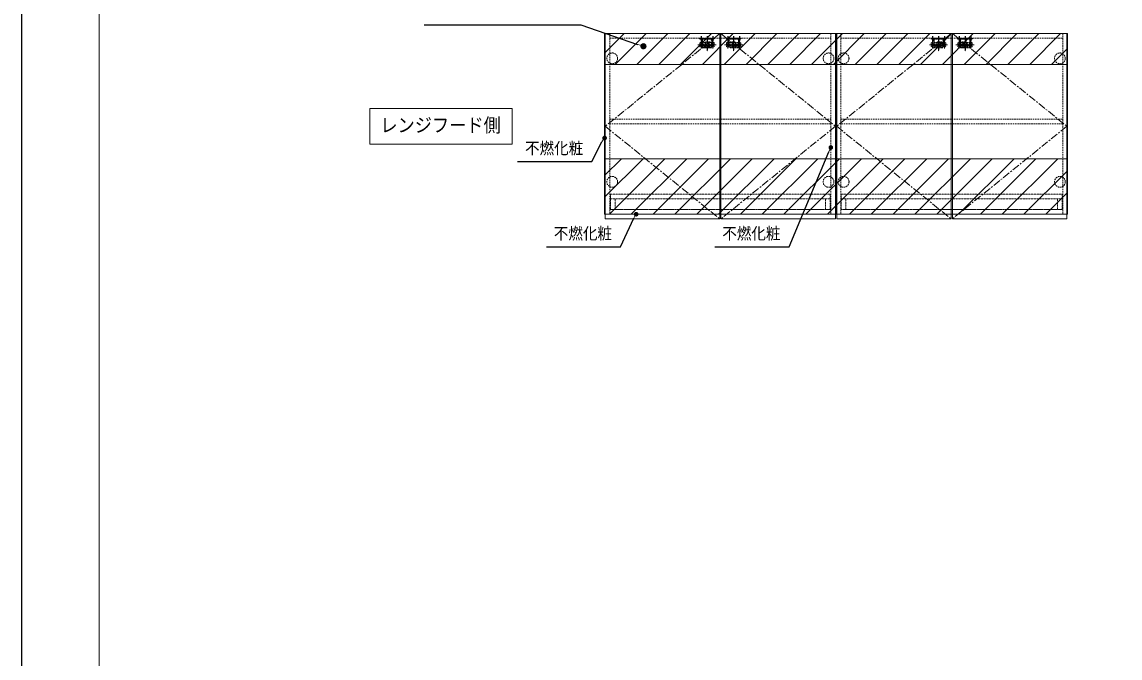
# Model space of a CAD drawing. Units: millimetres, scale not verified. Extents: x -6948 to 6948, y -3754 to 3754.
# Drawn here: x -6864 to -3306, y -1694 to 367 of the extents above; entities that cross this region are included whole.
import ezdxf
from ezdxf.enums import TextEntityAlignment as Align

# ---------------------------------------------------------------- set-up
doc = ezdxf.new("R2010")
doc.units = ezdxf.units.MM
doc.header["$LTSCALE"] = 20
for name, pattern in [('USER1', [0.26, 0.01, -0.25]), ('USER2', [0.375, 0.25, -0.125]), ('USER3', [2, 1.25, -0.25, 0.25, -0.25])]:
    doc.linetypes.add(name, pattern=pattern)
for name, color, linetype, lineweight in [('0-0_0', 30, 'Continuous', 13), ('0-1_細線ﾚｲﾔｰ', 91, 'Continuous', 9), ('0-2_図面枠', 3, 'USER1', 15), ('0-5_1', 30, 'Continuous', 13), ('0-6_本体', 6, 'USER2', 25), ('0-7_寸法ﾚｲﾔｰ', 30, 'Continuous', 13), ('0-8_DEFPOINTS', 7, 'Continuous', 25)]:
    doc.layers.add(name, color=color, linetype=linetype, lineweight=lineweight)
doc.styles.add('ＭＳ ゴシック', font='')
doc.styles.get('ＭＳ ゴシック').set_extended_font_data('MS Gothic')

# ---------------------------------------------------------------- blocks, each defined once
blk = doc.blocks.new('A$C6C503A1C')
at = {"layer": '0-5_1', "color": 1, "linetype": 'USER3'}
for p, q in [((593.1, 857.4), (593.1, 0)), ((0, 428.7), (1186.2, 428.7)), ((213.1, 674.8), (213.1, 182.6)), ((973.1, 674.8), (973.1, 182.6))]:
    blk.add_line(p, q, dxfattribs=at)
at = {"layer": '0-5_1', "color": 1, "linetype": 'USER2'}
for p, q in [((123.1, 528.7), (123.1, 328.7)), ((163.1, 568.7), (1023.1, 568.7)), ((163.1, 288.7), (1023.1, 288.7)), ((333.1, 568.7), (333.1, 288.7)), ((413.1, 568.7), (413.1, 288.7)), ((413.1, 358.7), (773.1, 358.7)), ((773.1, 568.7), (773.1, 288.7)), ((853.1, 568.7), (853.1, 288.7)), ((1063.1, 528.7), (1063.1, 328.7))]:
    blk.add_line(p, q, dxfattribs=at)
at = {"layer": '0-5_1', "color": 1}
for p, q in [((176.1, 398.7), (176.1, 458.7)), ((250.1, 458.7), (250.1, 398.7)), ((936.1, 458.7), (936.1, 398.7)), ((1010.1, 398.7), (1010.1, 458.7))]:
    blk.add_line(p, q, dxfattribs=at)
at = {"layer": '0-5_1', "color": 1, "linetype": 'USER2'}
for centre, start, end in [((163.1, 528.7), 90, 180), ((163.1, 328.7), 180, 270), ((1023.1, 528.7), 0, 90), ((1023.1, 328.7), 270, 0)]:
    blk.add_arc(centre, 40, start, end, dxfattribs=at)
at = {"layer": '0-5_1', "color": 1}
for centre, start, end in [((213.1, 458.7), 0, 180), ((213.1, 398.7), 180, 0), ((973.1, 458.7), 0, 180), ((973.1, 398.7), 180, 0)]:
    blk.add_arc(centre, 37, start, end, dxfattribs=at)
blk = doc.blocks.new('A$C3CB362AA')
at = {"layer": '0-6_本体', "linetype": 'USER3'}
for p, q in [((420, 4584), (420, 2900)), ((2320, 4584), (2320, 0)), ((4220, 4584), (4220, 2900))]:
    blk.add_line(p, q, dxfattribs=at)
at = {"layer": '0-6_本体'}
for p, q in [((770, 3857), (770, 1037)), ((3870, 3857), (3870, 1037)), ((770, 1637), (3870, 1637)), ((970, 837), (3670, 837)), ((1820, 2687), (2820, 2687)), ((1820, 2687), (1820, 837)), ((1820, 1887), (2820, 1887)), ((2820, 2687), (2820, 837))]:
    blk.add_line(p, q, dxfattribs=at)
blk.add_lwpolyline([(0, 3857), (4640, 3857), (4640, 3557), (0, 3557)], close=True, dxfattribs=at)
for centre, start, end in [((970, 1037), 180, 270), ((3670, 1037), 270, 0)]:
    blk.add_arc(centre, 200, start, end, dxfattribs=at)
blk = doc.blocks.new('A$C0D9D3555')
at = {"layer": '0-5_1', "xscale": -1}
blk.add_blockref('A$C6C503A1C', (1186.2, 0), dxfattribs=at)
at = {"layer": '0-5_1', "xscale": 0.2, "yscale": 0.2}
blk.add_blockref('A$C3CB362AA', (129.1, 73.3), dxfattribs=at)
blk = doc.blocks.new('A$C5FD096E4')
at = {"layer": '0-1_細線ﾚｲﾔｰ', "linetype": 'USER2'}
for p, q in [((14240, 1000), (0, 1000)), ((0, 1000), (0, 0)), ((14240, 0), (14240, 1000)), ((14240, 700), (0, 700)), ((0, 0), (14240, 0)), ((300, 700), (300, 0)), ((13940, 700), (13940, 0))]:
    blk.add_line(p, q, dxfattribs=at)
blk = doc.blocks.new('A$C5FD0970C')
at = {"layer": '0-1_細線ﾚｲﾔｰ', "linetype": 'USER2'}
for p, q in [((14320, 1000), (0, 1000)), ((0, 1000), (0, 0)), ((14320, 0), (14320, 1000)), ((14320, 700), (0, 700)), ((0, 0), (14320, 0)), ((300, 700), (300, 0)), ((14020, 700), (14020, 0))]:
    blk.add_line(p, q, dxfattribs=at)
blk = doc.blocks.new('_DOT')
at = {"layer": '0-0_0'}
blk.add_line((-10, 0), (-20, 0), dxfattribs=at)
for points in [[(0, 0), (-10, 0), (-9.92, 1.25)], [(0, 0), (-9.92, -1.25), (-10, 0)], [(0, 0), (-9.92, 1.25), (-9.69, 2.49)], [(0, 0), (-9.69, -2.49), (-9.92, -1.25)], [(0, 0), (-9.69, 2.49), (-9.3, 3.68)], [(0, 0), (-9.3, -3.68), (-9.69, -2.49)], [(0, 0), (-9.3, 3.68), (-8.76, 4.82)], [(0, 0), (-8.76, -4.82), (-9.3, -3.68)], [(0, 0), (-8.76, 4.82), (-8.09, 5.88)], [(0, 0), (-8.09, -5.88), (-8.76, -4.82)], [(0, 0), (-8.09, 5.88), (-7.29, 6.85)], [(0, 0), (-7.29, -6.85), (-8.09, -5.88)], [(0, 0), (-7.29, 6.85), (-6.37, 7.71)], [(0, 0), (-6.37, -7.71), (-7.29, -6.85)], [(0, 0), (-6.37, 7.71), (-5.36, 8.44)], [(0, 0), (-5.36, -8.44), (-6.37, -7.71)], [(0, 0), (-5.36, 8.44), (-4.26, 9.05)], [(0, 0), (-4.26, -9.05), (-5.36, -8.44)], [(0, 0), (-4.26, 9.05), (-3.09, 9.51)], [(0, 0), (-3.09, -9.51), (-4.26, -9.05)], [(0, 0), (-3.09, 9.51), (-1.87, 9.82)], [(0, 0), (-1.87, -9.82), (-3.09, -9.51)], [(0, 0), (-1.87, 9.82), (-0.63, 9.98)], [(0, 0), (-0.63, -9.98), (-1.87, -9.82)], [(0, 0), (-0.63, 9.98), (0.63, 9.98)], [(0, 0), (0.63, -9.98), (-0.63, -9.98)], [(0, 0), (0.63, 9.98), (1.87, 9.82)], [(0, 0), (1.87, 9.82), (3.09, 9.51)], [(0, 0), (3.09, 9.51), (4.26, 9.05)], [(0, 0), (4.26, 9.05), (5.36, 8.44)], [(0, 0), (5.36, 8.44), (6.37, 7.71)], [(0, 0), (6.37, 7.71), (7.29, 6.85)], [(0, 0), (7.29, 6.85), (8.09, 5.88)], [(0, 0), (8.09, 5.88), (8.76, 4.82)], [(0, 0), (8.76, 4.82), (9.3, 3.68)], [(0, 0), (9.3, 3.68), (9.69, 2.49)], [(0, 0), (9.69, 2.49), (9.92, 1.25)], [(0, 0), (9.92, 1.25), (10, 0)], [(0, 0), (1.87, -9.82), (0.63, -9.98)], [(0, 0), (3.09, -9.51), (1.87, -9.82)], [(0, 0), (4.26, -9.05), (3.09, -9.51)], [(0, 0), (5.36, -8.44), (4.26, -9.05)], [(0, 0), (6.37, -7.71), (5.36, -8.44)], [(0, 0), (7.29, -6.85), (6.37, -7.71)], [(0, 0), (8.09, -5.88), (7.29, -6.85)], [(0, 0), (8.76, -4.82), (8.09, -5.88)], [(0, 0), (9.3, -3.68), (8.76, -4.82)], [(0, 0), (9.69, -2.49), (9.3, -3.68)], [(0, 0), (9.92, -1.25), (9.69, -2.49)], [(0, 0), (10, 0), (9.92, -1.25)]]:
    blk.add_solid(points, dxfattribs=at)
blk = doc.blocks.new('DOT_31')
at = {"layer": '0-5_1'}
blk.add_line((-10, 0), (-20, 0), dxfattribs=at)
for points in [[(0, 0), (-10, 0), (-9.92, 1.25)], [(0, 0), (-9.92, -1.25), (-10, 0)], [(0, 0), (-9.92, 1.25), (-9.69, 2.49)], [(0, 0), (-9.69, -2.49), (-9.92, -1.25)], [(0, 0), (-9.69, 2.49), (-9.3, 3.68)], [(0, 0), (-9.3, -3.68), (-9.69, -2.49)], [(0, 0), (-9.3, 3.68), (-8.76, 4.82)], [(0, 0), (-8.76, -4.82), (-9.3, -3.68)], [(0, 0), (-8.76, 4.82), (-8.09, 5.88)], [(0, 0), (-8.09, -5.88), (-8.76, -4.82)], [(0, 0), (-8.09, 5.88), (-7.29, 6.85)], [(0, 0), (-7.29, -6.85), (-8.09, -5.88)], [(0, 0), (-7.29, 6.85), (-6.37, 7.71)], [(0, 0), (-6.37, -7.71), (-7.29, -6.85)], [(0, 0), (-6.37, 7.71), (-5.36, 8.44)], [(0, 0), (-5.36, -8.44), (-6.37, -7.71)], [(0, 0), (-5.36, 8.44), (-4.26, 9.05)], [(0, 0), (-4.26, -9.05), (-5.36, -8.44)], [(0, 0), (-4.26, 9.05), (-3.09, 9.51)], [(0, 0), (-3.09, -9.51), (-4.26, -9.05)], [(0, 0), (-3.09, 9.51), (-1.87, 9.82)], [(0, 0), (-1.87, -9.82), (-3.09, -9.51)], [(0, 0), (-1.87, 9.82), (-0.63, 9.98)], [(0, 0), (-0.63, -9.98), (-1.87, -9.82)], [(0, 0), (-0.63, 9.98), (0.63, 9.98)], [(0, 0), (0.63, -9.98), (-0.63, -9.98)], [(0, 0), (0.63, 9.98), (1.87, 9.82)], [(0, 0), (1.87, 9.82), (3.09, 9.51)], [(0, 0), (3.09, 9.51), (4.26, 9.05)], [(0, 0), (4.26, 9.05), (5.36, 8.44)], [(0, 0), (5.36, 8.44), (6.37, 7.71)], [(0, 0), (6.37, 7.71), (7.29, 6.85)], [(0, 0), (7.29, 6.85), (8.09, 5.88)], [(0, 0), (8.09, 5.88), (8.76, 4.82)], [(0, 0), (8.76, 4.82), (9.3, 3.68)], [(0, 0), (9.3, 3.68), (9.69, 2.49)], [(0, 0), (9.69, 2.49), (9.92, 1.25)], [(0, 0), (9.92, 1.25), (10, 0)], [(0, 0), (1.87, -9.82), (0.63, -9.98)], [(0, 0), (3.09, -9.51), (1.87, -9.82)], [(0, 0), (4.26, -9.05), (3.09, -9.51)], [(0, 0), (5.36, -8.44), (4.26, -9.05)], [(0, 0), (6.37, -7.71), (5.36, -8.44)], [(0, 0), (7.29, -6.85), (6.37, -7.71)], [(0, 0), (8.09, -5.88), (7.29, -6.85)], [(0, 0), (8.76, -4.82), (8.09, -5.88)], [(0, 0), (9.3, -3.68), (8.76, -4.82)], [(0, 0), (9.69, -2.49), (9.3, -3.68)], [(0, 0), (9.92, -1.25), (9.69, -2.49)], [(0, 0), (10, 0), (9.92, -1.25)]]:
    blk.add_solid(points, dxfattribs=at)

msp = doc.modelspace()

# ---------------------------------------------------------------- linework, layer by layer
at = {"layer": '0-1_細線ﾚｲﾔｰ'}
for p, q in [((-4976.15, 265.55), (-4912.7, 329)), ((-4941.98, 229), (-4841.98, 329)), ((-4871.27, 229), (-4771.27, 329)), ((-4800.56, 229), (-4700.56, 329)), ((-4729.85, 229), (-4629.85, 329)), ((-4659.14, 229), (-4559.14, 329)), ((-4588.43, 229), (-4488.43, 329)), ((-4517.72, 229), (-4417.72, 329)), ((-4447.01, 229), (-4347.01, 329)), ((-4376.3, 229), (-4276.3, 329)), ((-4305.59, 229), (-4205.59, 329)), ((-4234.88, 229), (-4134.88, 329)), ((-4164.17, 229), (-4064.17, 329)), ((-4093.46, 229), (-3993.46, 329)), ((-4022.75, 229), (-3922.75, 329)), ((-3952.04, 229), (-3852.04, 329)), ((-3881.32, 229), (-3781.32, 329)), ((-3810.61, 229), (-3710.61, 329)), ((-3739.9, 229), (-3639.9, 329)), ((-3669.19, 229), (-3569.19, 329)), ((-3598.48, 229), (-3498.48, 329)), ((-3527.77, 229), (-3476.15, 280.62)), ((-4976.15, -130.14), (-4922.01, -76)), ((-4976.15, -200.85), (-4851.3, -76)), ((-4960.59, -256), (-4780.59, -76)), ((-4889.88, -256), (-4709.88, -76)), ((-4819.17, -256), (-4639.17, -76)), ((-4748.46, -256), (-4568.46, -76)), ((-4677.75, -256), (-4497.75, -76)), ((-4607.04, -256), (-4427.04, -76)), ((-4536.32, -256), (-4356.32, -76)), ((-4465.61, -256), (-4285.61, -76)), ((-4394.9, -256), (-4214.9, -76)), ((-4324.19, -256), (-4144.19, -76)), ((-4253.48, -256), (-4073.48, -76)), ((-4182.77, -256), (-4002.77, -76)), ((-4112.06, -256), (-3932.06, -76)), ((-4041.35, -256), (-3861.35, -76)), ((-3970.64, -256), (-3790.64, -76)), ((-3899.93, -256), (-3719.93, -76)), ((-3829.22, -256), (-3649.22, -76)), ((-3758.51, -256), (-3578.51, -76)), ((-3687.8, -256), (-3507.8, -76)), ((-3617.09, -256), (-3476.15, -115.06)), ((-3546.37, -256), (-3476.15, -185.77))]:
    msp.add_line(p, q, dxfattribs=at)
at = {"layer": '0-1_細線ﾚｲﾔｰ', "linetype": 'USER2'}
for p, q in [((-4959.15, 329), (-4959.15, -256)), ((-4243.15, 329), (-4243.15, -256)), ((-4211.15, 329), (-4211.15, -256)), ((-3491.15, 329), (-3491.15, -256)), ((-4959.15, 314), (-4243.15, 314)), ((-4211.15, 314), (-3491.15, 314)), ((-4959.15, -241), (-4243.15, -241)), ((-4211.15, -241), (-3491.15, -241)), ((-4976.15, -256), (-4226.15, -256)), ((-4226.15, -256), (-3476.15, -256))]:
    msp.add_line(p, q, dxfattribs=at)
at = {"layer": '0-1_細線ﾚｲﾔｰ'}
for points in [[(-4976.15, 229), (-3476.15, 229), (-3476.15, 329), (-4976.15, 329)], [(-4976.15, -256), (-3476.15, -256), (-3476.15, -76), (-4976.15, -76)]]:
    msp.add_lwpolyline(points, close=True, dxfattribs=at)
at = {"layer": '0-1_細線ﾚｲﾔｰ', "linetype": 'USER3'}
for points in [[(-4603.15, 329), (-4974.15, 29), (-4603.15, -271)], [(-4599.15, 329), (-4228.15, 29), (-4599.15, -271)], [(-3853.15, 329), (-4224.15, 29), (-3853.15, -271)], [(-3849.15, 329), (-3478.15, 29), (-3849.15, -271)]]:
    msp.add_lwpolyline(points, dxfattribs=at)
at = {"layer": '0-1_細線ﾚｲﾔｰ', "linetype": 'USER2'}
for points in [[(-4959.15, 51.5), (-4243.15, 51.5), (-4243.15, 36.5), (-4959.15, 36.5)], [(-4211.15, 51.5), (-3491.15, 51.5), (-3491.15, 36.5), (-4211.15, 36.5)]]:
    msp.add_lwpolyline(points, close=True, dxfattribs=at)
for centre in [(-4951.65, 249), (-4250.65, 249), (-4201.65, 249), (-3500.65, 249), (-4951.65, -151), (-4250.65, -151), (-4201.65, -151), (-3500.65, -151)]:
    msp.add_circle(centre, 17.5, dxfattribs=at)
at = {"layer": '0-2_図面枠', "linetype": 'Continuous'}
for points in [[(-6614.5, -3421), (3385.5, -3421), (3385.5, 3504), (-6614.5, 3504)], [(-5276.15, 86.58), (-5276.15, -28.59), (-5737.64, -28.59), (-5737.64, 86.58)]]:
    msp.add_lwpolyline(points, close=True, dxfattribs=at)
at = {"layer": '0-5_1', "color": 7}
for points in [[(-4226.15, -256), (-4226.15, 329), (-4976.15, 329), (-4976.15, -256)], [(-3476.15, -256), (-3476.15, 329), (-4226.15, 329), (-4226.15, -256)]]:
    msp.add_lwpolyline(points, dxfattribs=at)
for points in [[(-4974.15, -271), (-4603.15, -271), (-4603.15, 329), (-4974.15, 329)], [(-4228.15, -271), (-4599.15, -271), (-4599.15, 329), (-4228.15, 329)], [(-4224.15, -271), (-3853.15, -271), (-3853.15, 329), (-4224.15, 329)], [(-3478.15, -271), (-3849.15, -271), (-3849.15, 329), (-3478.15, 329)]]:
    msp.add_lwpolyline(points, close=True, dxfattribs=at)
at = {"layer": '0-7_寸法ﾚｲﾔｰ', "lineweight": 25}
for points in [[(-5561.05, 357.1), (-5053.34, 357.1), (-4869.49, 294.12)], [(-5258.15, -85.54), (-5017.9, -85.54), (-4985.07, -20.96)], [(-4618.82, -361.63), (-4378.57, -361.63), (-4249.5, -53.6)], [(-5164.81, -361.63), (-4924.56, -361.63), (-4881.86, -268.74)]]:
    msp.add_lwpolyline(points, dxfattribs=at)
at = {"layer": '0-8_DEFPOINTS'}
msp.add_line((-6864.5, -3671), (-6864.5, 3754), dxfattribs=at)

# ---------------------------------------------------------------- block references
at = {"layer": '0-0_0', "xscale": 0.05, "yscale": 0.05}
for name, p in [('A$C0D9D3555', (-4673.8, 271.76)), ('A$C0D9D3555', (-4587.8, 271.76)), ('A$C0D9D3555', (-3923.8, 271.76)), ('A$C0D9D3555', (-3837.8, 271.76)), ('A$C5FD096E4', (-4957.15, -241)), ('A$C5FD0970C', (-4209.15, -241))]:
    msp.add_blockref(name, p, dxfattribs=at)
at = {"layer": '0-7_寸法ﾚｲﾔｰ', "rotation": 342.83061}
msp.add_blockref('DOT_31', (-4850.39, 288.21), dxfattribs=at)
at = {"layer": '0-7_寸法ﾚｲﾔｰ', "xscale": 0.75, "yscale": 0.75}
for p, rotation in [((-4976.15, -8.91), 53.47999), ((-4243.15, -40.01), 64.93385), ((-4873.95, -256), 58.15527)]:
    msp.add_blockref('_DOT', p, dxfattribs=dict(at, rotation=rotation))

# ---------------------------------------------------------------- texts
at = {"layer": '0-0_0', "color": 7, "style": 'ＭＳ ゴシック', "width": 0.9}
for p in [(-5234.23, -72.94), (-5140.89, -349.03), (-4594.91, -349.03)]:
    msp.add_text('不燃化粧', height=38.42, dxfattribs=at).set_placement(p, align=Align.BOTTOM_LEFT)
at = {"layer": '0-2_図面枠', "style": 'ＭＳ ゴシック', "width": 0.9}
msp.add_text('レンジフード側', height=45.45, dxfattribs=at).set_placement((-5703.14, -3.72), align=Align.BOTTOM_LEFT)

doc.saveas('drawing.dxf')
